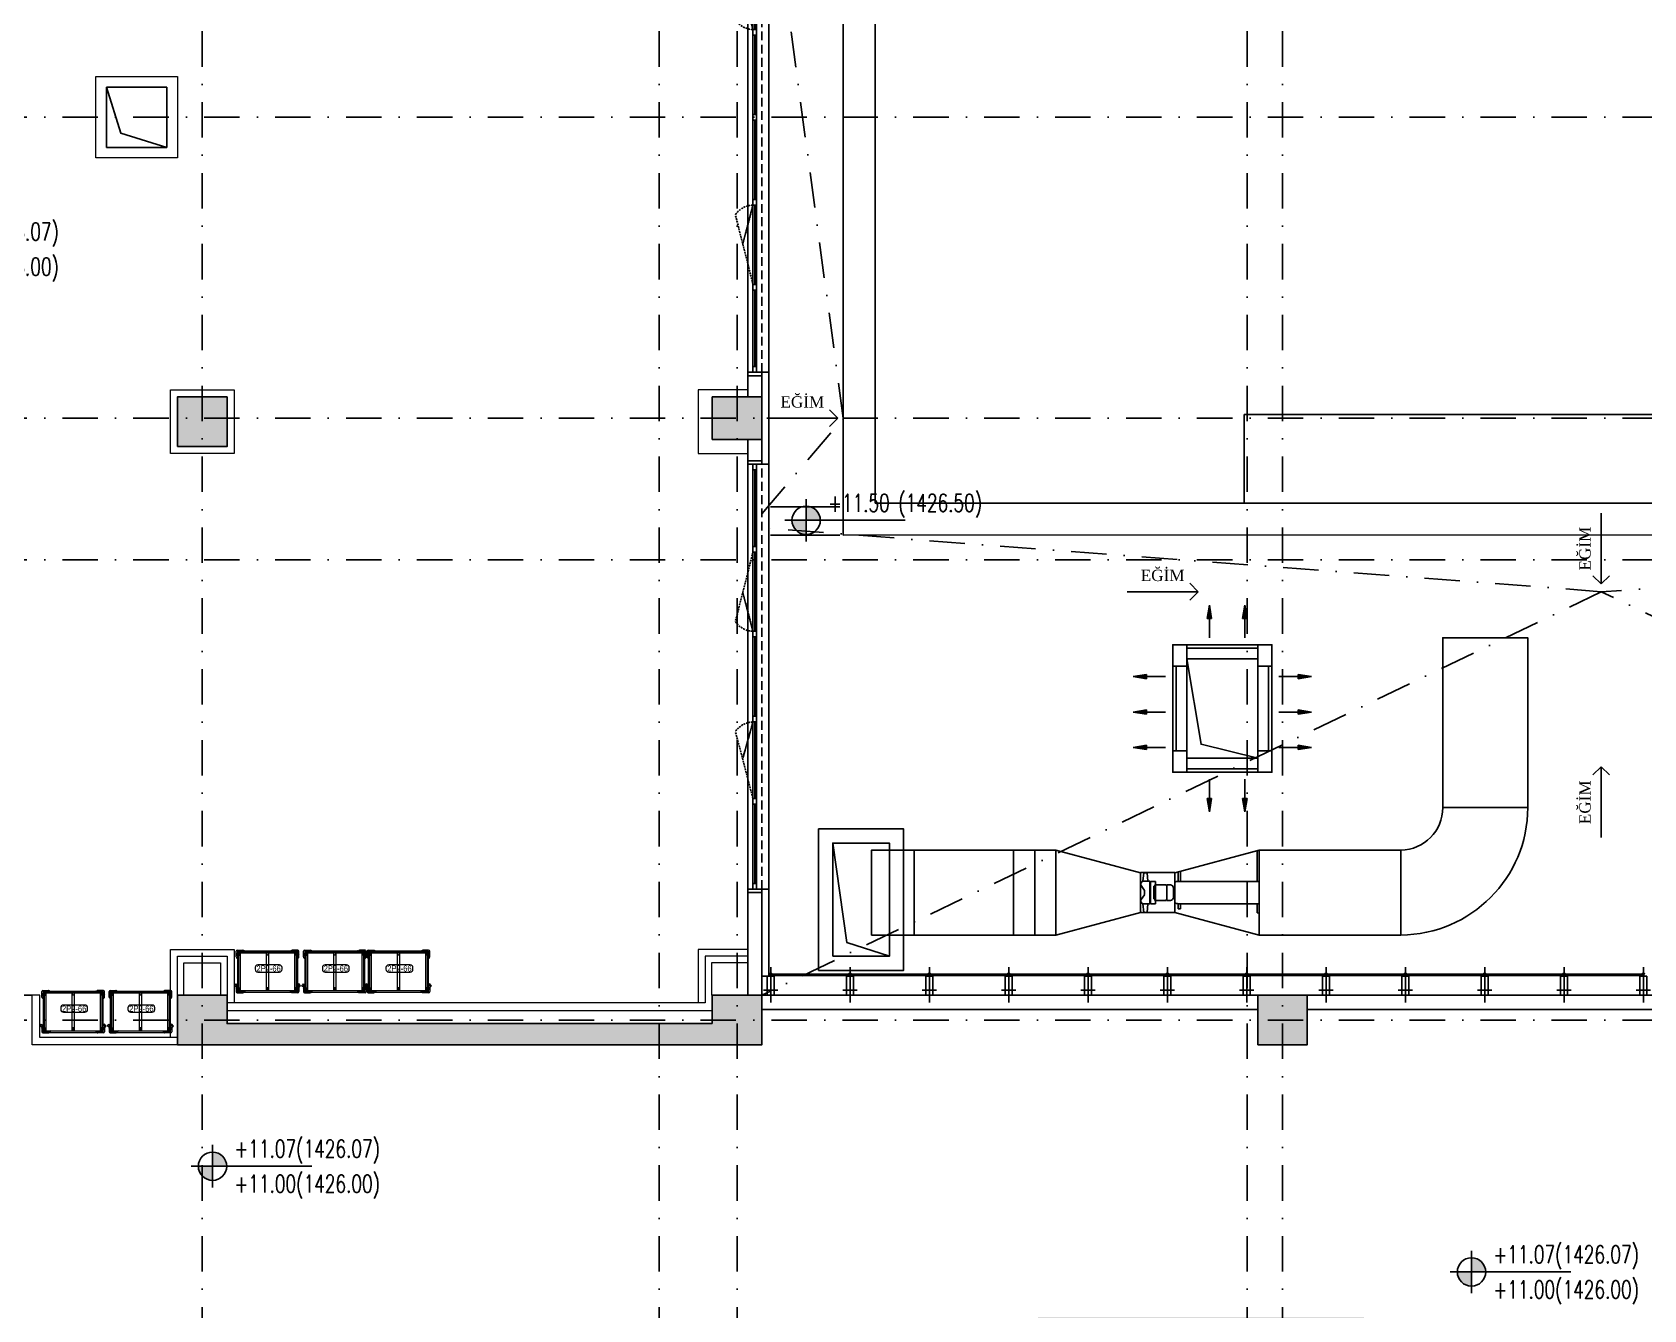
# Model space of a CAD drawing. Header units: millimetres. Extents: x -2755 to 27598, y -1135 to 13405.
# Drawn here: x 4785 to 7060, y 7916 to 9720 of the extents above; entities that cross this region are included whole.
import ezdxf
from ezdxf.enums import TextEntityAlignment as Align

# ---------------------------------------------------------------- set-up
doc = ezdxf.new("R2010")
doc.units = ezdxf.units.MM
doc.header["$LTSCALE"] = 100
for name, pattern in [('DASHDOT', [1, 0.5, -0.25, 0, -0.25]), ('DASHDOT2', [0.5, 0.25, -0.125, 0, -0.125]), ('HIDDEN', [0.375, 0.25, -0.125])]:
    doc.linetypes.add(name, pattern=pattern)
for name, color, linetype, lineweight in [('AD', 5, 'Continuous', 9), ('AK', 7, 'Continuous', 15), ('AP', 6, 'Continuous', 15), ('Y-DUVAR ALCIPAN', 94, 'Continuous', 20), ('Y-DUVAR BIMS', 14, 'Continuous', 25), ('Y-DUVAR GAZBETON', 161, 'Continuous', 20), ('Y-TAS KAPLAMA', 20, 'Continuous', 13)]:
    doc.layers.add(name, color=color, linetype=linetype, lineweight=lineweight)
doc.layers.add('AKS', color=7, linetype='DASHDOT2', transparency=0.8)
for name, color, linetype in [('DUVAR', 7, 'Continuous'), ('GIYDIRME', 5, 'Continuous'), ('GOR', 7, 'Continuous'), ('KA-PEN', 5, 'Continuous'), ('KOLON', 7, 'Continuous'), ('KOT', 7, 'Continuous'), ('MEKANIK', 7, 'Continuous'), ('OK', 7, 'Continuous'), ('OLCU DIS', 7, 'Continuous'), ('Rec-mantolamakulerengi', 230, 'Continuous'), ('TARAMA', 7, 'Continuous'), ('TEFRIS', 7, 'Continuous')]:
    doc.layers.add(name, color=color, linetype=linetype)
doc.styles.add('olcu', font='romans.shx', dxfattribs={"width": 0.5})
doc.styles.add('POZ TEXT', font='ARIALN.TTF', dxfattribs={"height": 9})
doc.styles.add('YAZI', font='times.ttf')
doc.dimstyles.new('1-200', dxfattribs={"dimtxt": 40, "dimasz": 2, "dimexe": 0, "dimexo": 0, "dimgap": 10, "dimtad": 1, "dimdec": 4, "dimrnd": 0.1, "dimzin": 9, "dimdsep": 46, "dimtxsty": 'olcu', "dimblk1": 'SOL', "dimblk2": 'SAG', "dimsah": 1, "dimcen": 0, "dimse1": 1, "dimse2": 1, "dimclre": 13, "dimadec": 0, "dimazin": 0, "dimtfac": 1, "dimtdec": 4, "dimtix": 1, "dimtmove": 2, "dimatfit": 2, "dimldrblk": 'SOL', "dimfxl": 0, "dimtolj": 1, "dimarcsym": 0})
pattern_1 = [(45, (83461.35, -12320), (-17.6776695, 17.6776695), []), (45, (83479.027, -12320), (-17.6776695, 17.6776695), [12.5, -6.25])]

# ---------------------------------------------------------------- blocks, each defined once
blk = doc.blocks.new('TASIYICI SISTEM (2.KAT)')
at = {"layer": 'TARAMA'}
h = blk.add_hatch(dxfattribs=at)
h.set_pattern_fill('ANSI33', color=253, scale=100)
h.set_pattern_definition(pattern_1)
h.paths.add_polyline_path([(-691, -120), (-65, -120), (-65, -610), (-1005, -610), (-1005, -405), (-975, -405), (-975, -580), (-95, -580), (-95, -150), (-691, -150)])
h.paths.add_polyline_path([(-2165, -190), (-2115, -190), (-2115, -120), (-2165, -120)])
h.paths.add_polyline_path([(-2165, -625), (-2095, -625), (-2095, -565), (-2165, -565)])
h.paths.add_polyline_path([(-1540, -630), (-1470, -630), (-1470, -560), (-1540, -560)])
h.paths.add_polyline_path([(-135, -3175), (-65, -3175), (-65, -3115), (-135, -3115)])
h.paths.add_polyline_path([(-135, -1475), (-65, -1475), (-65, -1415), (-135, -1415)])
h.paths.add_polyline_path([(-890, -1475), (-820, -1475), (-820, -1405), (-890, -1405)])
h.paths.add_polyline_path([(-1540, -1475), (-1470, -1475), (-1470, -1405), (-1540, -1405)])
h.paths.add_polyline_path([(-135, -2325), (-65, -2325), (-65, -2265), (-135, -2265)])
h.paths.add_polyline_path([(-890, -2335), (-820, -2335), (-820, -2265), (-890, -2265)])
h.paths.add_polyline_path([(-1540, -2335), (-1470, -2335), (-1470, -2265), (-1540, -2265)])
h.paths.add_polyline_path([(-890, -3185), (-820, -3185), (-820, -3115), (-890, -3115)])
h.paths.add_polyline_path([(-1540, -3185), (-1470, -3185), (-1470, -3115), (-1540, -3115)])
h.paths.add_polyline_path([(-2165, -1475), (-2095, -1475), (-2095, -1415), (-2165, -1415)])
h.paths.add_polyline_path([(-2165, -2325), (-2095, -2325), (-2095, -2265), (-2165, -2265)])
h.paths.add_polyline_path([(-2165, -3175), (-2095, -3175), (-2095, -3115), (-2165, -3115)])
h.paths.add_polyline_path([(-1630, -3990), (-1470, -3990), (-1470, -3960), (-1630, -3960)])
h.paths.add_polyline_path([(-2165, -3990), (-1850, -3990), (-1850, -3960), (-2165, -3960)])
h.paths.add_polyline_path([(-135, -4000), (-820, -4000), (-820, -3960), (-890, -3960), (-890, -4030), (-65, -4030), (-65, -3960), (-135, -3960)])
h.paths.add_polyline_path([(-831, -120), (-831, -150), (-975, -150), (-975, -265), (-1005, -265), (-1005, -120)], flags=17)
edge = h.paths.add_edge_path(flags=17)
edge.add_line((-831, -120), (-831, -150))
h = blk.add_hatch(dxfattribs=at)
h.set_pattern_fill('ANSI33', color=253, scale=100)
h.set_pattern_definition(pattern_1)
h.paths.add_polyline_path([(1535, -4030), (1605, -4030), (1605, -3960), (1535, -3960)])
h.paths.add_polyline_path([(635, -4030), (705, -4030), (705, -3960), (635, -3960)])
h.paths.add_polyline_path([(1585, -6320), (1655, -6320), (1655, -6250), (1585, -6250)])
h.paths.add_polyline_path([(585, -6320), (655, -6320), (655, -6250), (585, -6250)])
h.paths.add_polyline_path([(1505, -4760), (1885, -4760), (1885, -5835), (1555, -5835), (1555, -5865), (1915, -5865), (1915, -4415), (1505, -4415), (1505, -4445), (1885, -4445), (1885, -4730), (1505, -4730)])
h.paths.add_polyline_path([(355, -4725), (785, -4725), (785, -4415), (325, -4415), (325, -4445), (755, -4445), (755, -4695), (325, -4695), (325, -5865), (685, -5865), (685, -5835), (355, -5835)])
h.paths.add_polyline_path([(685, -5065), (655, -5065), (655, -4995), (685, -4995)], flags=17)
h.paths.add_polyline_path([(685, -5345), (655, -5345), (655, -5275), (685, -5275)], flags=17)
h.paths.add_polyline_path([(685, -5612.5), (655, -5612.5), (655, -5542.5), (685, -5542.5)], flags=17)
h.paths.add_polyline_path([(1555, -5065), (1585, -5065), (1585, -4995), (1555, -4995)], flags=17)
h.paths.add_polyline_path([(1555, -5345), (1585, -5345), (1585, -5275), (1555, -5275)], flags=17)
h.paths.add_polyline_path([(1555, -5612.5), (1585, -5612.5), (1585, -5542.5), (1555, -5542.5)], flags=17)
h.paths.add_polyline_path([(8255, -3380), (8325, -3380), (8325, -3310), (8255, -3310)])
h.paths.add_polyline_path([(4090, -4785), (4160, -4785), (4160, -4715), (4090, -4715)])
h.paths.add_polyline_path([(4415, -2755), (4475, -2755), (4475, -2685), (4415, -2685)])
h.paths.add_polyline_path([(3060, -3035), (3130, -3035), (3130, -2965), (3060, -2965)])
h.paths.add_polyline_path([(2670, -3380), (2740, -3380), (2740, -3310), (2670, -3310)])
h.paths.add_polyline_path([(2995, -4715), (3245, -4715), (3245, -4755), (2995, -4755)])
h.paths.add_polyline_path([(4480, -4030), (4480, -3960), (4410, -3960), (4410, -4030)])
h.paths.add_polyline_path([(4430, -4330), (4430, -4785), (4460, -4785), (4460, -4330)])
h.paths.add_polyline_path([(4480, -3310), (4480, -3380), (4410, -3380), (4410, -3310)])
h.paths.add_polyline_path([(8265, -2755), (8325, -2755), (8325, -2685), (8265, -2685)])
h.paths.add_polyline_path([(6965, -4785), (7025, -4785), (7025, -4715), (6965, -4715)])
h.paths.add_polyline_path([(6115, -4785), (6175, -4785), (6175, -4715), (6115, -4715)])
h.paths.add_polyline_path([(5265, -4785), (5325, -4785), (5325, -4715), (5265, -4715)])
h.paths.add_polyline_path([(6960, -4030), (7030, -4030), (7030, -3960), (6960, -3960)])
h.paths.add_polyline_path([(6110, -4030), (6180, -4030), (6180, -3960), (6110, -3960)])
h.paths.add_polyline_path([(5260, -4030), (5330, -4030), (5330, -3960), (5260, -3960)])
h.paths.add_polyline_path([(7810, -3380), (7880, -3380), (7880, -3310), (7810, -3310)])
h.paths.add_polyline_path([(6960, -3380), (7030, -3380), (7030, -3310), (6960, -3310)])
h.paths.add_polyline_path([(6110, -3380), (6180, -3380), (6180, -3310), (6110, -3310)])
h.paths.add_polyline_path([(5260, -3380), (5330, -3380), (5330, -3310), (5260, -3310)])
h.paths.add_polyline_path([(7815, -2755), (7875, -2755), (7875, -2685), (7815, -2685)])
h.paths.add_polyline_path([(6965, -2755), (7025, -2755), (7025, -2685), (6965, -2685)])
h.paths.add_polyline_path([(6115, -2755), (6175, -2755), (6175, -2685), (6115, -2685)])
h.paths.add_polyline_path([(5265, -2755), (5325, -2755), (5325, -2685), (5265, -2685)])
h.paths.add_polyline_path([(3710, -2860), (3750, -2860), (3750, -2685), (3710, -2685)])
h.paths.add_polyline_path([(3060, -3380), (3130, -3380), (3130, -3310), (3060, -3310)])
h.paths.add_polyline_path([(3710, -3380), (3780, -3380), (3780, -3310), (3710, -3310)])
h.paths.add_polyline_path([(2415, -4030), (2485, -4030), (2485, -3960), (2415, -3960)])
h.paths.add_polyline_path([(3060, -4030), (3130, -4030), (3130, -3960), (3060, -3960)])
h.paths.add_polyline_path([(3710, -4030), (3780, -4030), (3780, -3960), (3710, -3960)])
h.paths.add_polyline_path([(3710, -4785), (3780, -4785), (3780, -4715), (3710, -4715)])
h.paths.add_polyline_path([(8040, -3875), (7865, -3875), (7865, -4755), (8295, -4755), (8295, -3875), (8180, -3875), (8180, -3845), (8325, -3845), (8325, -4785), (7835, -4785), (7835, -3845), (8040, -3845)])
at = {"layer": 'AKS', "color": 14, "ltscale": 2}
for p, q in [((-855, 1005), (-855, -13375)), ((-210, 1005), (-210, -13375)), ((-100, 1005), (-100, -13375)), ((620, 1005), (620, -13375)), ((670, 1005), (670, -13375)), ((16415, -2720), (-7145, -2720)), ((16415, -3145), (-7145, -3145)), ((16415, -3345), (-7145, -3345)), ((16415, -3995), (-7145, -3995))]:
    blk.add_line(p, q, dxfattribs=at)
at = {"layer": 'GOR', "color": 6}
for points in [[(-990, -2762.5), (-905, -2762.5), (-905, -2677.5), (-990, -2677.5)], [(515, -3645), (655, -3645), (655, -3465), (515, -3465)], [(535, -3625), (635, -3625), (635, -3485), (535, -3485)], [(15, -3925), (135, -3925), (135, -3725), (15, -3725)], [(35, -3905), (115, -3905), (115, -3745), (35, -3745)]]:
    blk.add_lwpolyline(points, close=True, dxfattribs=at)
for points in [[(-990, -2677.5), (-970, -2742.5), (-905, -2762.5)], [(535, -3485), (555, -3605.6), (635, -3625)], [(35, -3745), (55, -3885.6), (115, -3905)]]:
    blk.add_lwpolyline(points, dxfattribs=at)
at = {"layer": 'KOLON', "color": 4, "ltscale": 5}
for points in [[(-890, -3185), (-820, -3185), (-820, -3115), (-890, -3115)], [(-135, -3175), (-65, -3175), (-65, -3115), (-135, -3115)], [(-135, -4000), (-820, -4000), (-820, -3960), (-890, -3960), (-890, -4030), (-65, -4030), (-65, -3960), (-135, -3960)], [(635, -4030), (705, -4030), (705, -3960), (635, -3960)]]:
    blk.add_lwpolyline(points, close=True, dxfattribs=at)
blk = doc.blocks.new('A$C0C357809')
at = {"color": 0, "ltscale": 5}
for p, q in [((0, 45.9), (-3.1, 27.2)), ((0, 0), (0, 45.9)), ((0, 45.9), (3.1, 27.2)), ((3.1, 27.2), (-3.1, 27.2))]:
    blk.add_line(p, q, dxfattribs=at)
blk.add_solid([(0, 45.9), (3.1, 27.2), (-3.1, 27.2)], dxfattribs=at)
blk = doc.blocks.new('ALR_DE_37.500')
at = {"color": 0}
for p, q in [((164.8, 59.1), (164.8, 15.8)), ((4.6, 28), (3.6, 15.9)), ((9.5, 28), (4.6, 28)), ((9.5, 28), (10.5, 15.9)), ((53.4, 29.3), (53.4, 15.8)), ((56.4, 30.1), (56.4, 15.8)), ((1.2, 10), (5.6, 3)), ((13.2, 15.9), (3.6, 15.9)), ((5.7, 0), (5.7, 2.7)), ((5.7, 0), (5.7, -2.7)), ((13.2, 15.9), (13.2, -3.4)), ((14.2, 14.9), (14.2, -15)), ((15, 15.8), (21.2, 15.8)), ((19.1, 9), (19.1, -9)), ((19.8, 9), (20.8, 11)), ((20.8, 11), (36.2, 11)), ((21.2, 15.8), (21.2, -15.8)), ((36.2, 11), (37.2, 9)), ((37.2, 11), (42.3, 11)), ((37.2, 11), (37.2, -11)), ((37.2, 11), (37.2, -11)), ((37.2, 11), (37.2, -11)), ((46.8, 6.5), (46.8, -6.5)), ((53.4, 15.8), (167.8, 15.8)), ((5.6, -3), (1.2, -10)), ((13.2, -15.9), (3.6, -15.9)), ((4.6, -28), (3.6, -15.9)), ((9.5, -28), (10.5, -15.9)), ((13.2, -15.9), (13.2, -3.4)), ((15, -15.8), (21.2, -15.8)), ((19.1, -9), (19.8, -9)), ((19.8, -9), (19.8, -9)), ((19.8, -9), (20.8, -11)), ((20.8, -11), (36.2, -11)), ((36.2, -11), (37.2, -9)), ((37.2, -11), (42.3, -11)), ((53.4, -15.8), (167.8, -15.8)), ((53.4, -15.8), (53.4, -22.9)), ((56.4, -23.2), (56.4, -15.8)), ((164.8, -15.8), (164.8, -28.8)), ((9.5, -28), (4.6, -28)), ((53.4, -22.9), (56.4, -23.2)), ((164.8, -28.8), (167.8, -29.1))]:
    blk.add_line(p, q, dxfattribs=at)
for points in [[(-119.4, -60), (-319.4, -60), (-319.4, 60), (-119.4, 60)], [(-149.1, 60), (-179.1, 60), (-179.1, -60), (-149.1, -60)], [(367.8, -60), (167.8, -60), (167.8, 60), (367.8, 60)], [(0, 28.2), (48.4, 28.2), (48.4, -28.2), (0, -28.2)]]:
    blk.add_lwpolyline(points, close=True, dxfattribs=at)
for points in [[(0, 28), (0, -28), (-119.4, -60), (-119.4, 60), (0, 28)], [(48.4, 28), (48.4, -28), (167.8, -60), (167.8, 60), (48.4, 28)], [(19.8, 9), (19.1, 9)]]:
    blk.add_lwpolyline(points, dxfattribs=at)
for centre, radius, start, end in [((4.5, 12.1), 3.93, 103.7484, 212.2988), ((5.1, 2.7), 0.517, 0, 32.06), ((15, 14.9), 0.8, 90, 179.9999), ((42.3, 6.5), 4.5, 0, 90), ((53.7, 4.3), 11.5, 91.5347, 117.5394), ((4.5, -12.1), 3.93, 147.7012, 256.2516), ((5.1, -2.7), 0.517, 327.94, 0), ((15, -15), 0.8, 180.0001, 270), ((42.3, -6.5), 4.5, 270, 0), ((53.7, -4.3), 11.5, 242.4606, 268.4653)]:
    blk.add_arc(centre, radius, start, end, dxfattribs=at)
blk = doc.blocks.new('ALR_ORTA_DIRSEK_120')
at = {"color": 0}
for points in [[(-60, 119.1), (-180, 119.1)], [(0, 60), (0, -60)]]:
    blk.add_lwpolyline(points, dxfattribs=at)
for centre, radius, start, end in [((0.6, 120.6), 180.6, 180.4902, 269.7969), ((0, 120), 60, 180.8594, 270)]:
    blk.add_arc(centre, radius, start, end, dxfattribs=at)
blk = doc.blocks.new('KOT-PL(TEMIZ&KABA)')
at = {"layer": 'KOT', "linetype": 'Continuous', "lineweight": -3}
h = blk.add_hatch(color=7, dxfattribs=at)
h.paths.add_polyline_path([(0, 0), (0.2, 0, 0.414214), (0, 0.2)])
h.paths.add_polyline_path([(0, 0), (-0.2, 0, 0.414214), (0, -0.2)])
at = {"layer": 'KOT', "color": 7, "lineweight": -3}
for p, q in [((0, -0.3), (0, 0.3)), ((-0.3, 0), (1.4, 0))]:
    blk.add_line(p, q, dxfattribs=at)
at = {"layer": 'KOT', "color": 7, "linetype": 'Continuous', "lineweight": -3}
blk.add_circle((0, 0), 0.2, dxfattribs=at)
at = {"layer": 'KOT', "color": 7, "linetype": 'Continuous', "lineweight": -3, "style": 'olcu', "width": 0.7}
for tag, p in [('KOTTEMIZ', (0.31, 0.122)), ('KOTKABA', (0.31, -0.373))]:
    blk.add_attdef(tag, p, '', height=0.25, dxfattribs=at)
blk = doc.blocks.new('*U134')
at = {"color": 0}
for p, q in [((0, 5), (0, 725)), ((7.5, 725), (7.5, 5)), ((7.5, 725), (12.5, 725)), ((7.5, 717), (12.5, 717)), ((10, 609), (10, 717)), ((12.5, 725), (12.5, 5)), ((30, 5), (30, 725)), ((7.5, 609), (12.5, 609)), ((7.5, 601), (12.5, 601)), ((10, 489), (10, 601)), ((7.5, 489), (12.5, 489)), ((7.5, 481), (12.5, 481)), ((10, 369), (10, 481)), ((7.5, 369), (12.5, 369)), ((7.5, 361), (12.5, 361)), ((10, 249), (10, 361)), ((7.5, 249), (12.5, 249)), ((7.5, 241), (12.5, 241)), ((10, 129), (10, 241)), ((7.5, 129), (12.5, 129)), ((7.5, 121), (12.5, 121)), ((10, 13), (10, 121)), ((7.5, 13), (12.5, 13)), ((7.5, 5), (12.5, 5))]:
    blk.add_line(p, q, dxfattribs=at)
at = {"color": 0, "linetype": 'HIDDEN', "ltscale": 0.5}
blk.add_line((20, 5), (20, 725), dxfattribs=at)
at = {"linetype": 'HIDDEN', "ltscale": 0.1}
for p, q in [((7.5, 601), (-17.4, 502.5)), ((7.5, 489), (-6.8, 543.7)), ((-6.8, 543.7), (7.5, 489)), ((7.5, 241), (-6.8, 186.3)), ((-6.8, 186.3), (7.5, 241)), ((7.5, 129), (-17.4, 227.5))]:
    blk.add_line(p, q, dxfattribs=at)
for centre, start, end in [((9, 521.4), 215.5776, 267.2984), ((9, 208.6), 92.7016, 144.4224)]:
    blk.add_arc(centre, 32.5, start, end, dxfattribs=at)
at = {"layer": 'Rec-mantolamakulerengi'}
for p, q in [((20, 725), (0, 725)), ((20, 5), (0, 5))]:
    blk.add_line(p, q, dxfattribs=at)
for points in [[(0, 725), (0, 730)], [(20, 725), (20, 730)], [(0, 0), (0, 5)], [(20, 0), (20, 5)]]:
    blk.add_lwpolyline(points, dxfattribs=at)
at = {"layer": 'Y-DUVAR BIMS'}
for p, q in [((20, 730), (0, 730)), ((20, 0), (0, 0))]:
    blk.add_line(p, q, dxfattribs=at)
blk = doc.blocks.new('*U131')
at = {"color": 0}
for p, q in [((0, 5), (0, 605)), ((7.5, 605), (7.5, 5)), ((7.5, 605), (12.5, 605)), ((7.5, 597), (12.5, 597)), ((10, 489), (10, 597)), ((12.5, 605), (12.5, 5)), ((30, 5), (30, 605)), ((7.5, 489), (12.5, 489)), ((7.5, 481), (12.5, 481)), ((10, 369), (10, 481)), ((7.5, 369), (12.5, 369)), ((7.5, 361), (12.5, 361)), ((10, 249), (10, 361)), ((7.5, 249), (12.5, 249)), ((7.5, 241), (12.5, 241)), ((10, 133), (10, 241)), ((7.5, 133), (12.5, 133)), ((7.5, 125), (12.5, 125)), ((10, 13), (10, 125)), ((7.5, 13), (12.5, 13)), ((7.5, 5), (12.5, 5)), ((7.5, 5), (12.5, 5))]:
    blk.add_line(p, q, dxfattribs=at)
at = {"color": 0, "linetype": 'HIDDEN', "ltscale": 0.5}
blk.add_line((20, 5), (20, 605), dxfattribs=at)
at = {"linetype": 'HIDDEN', "ltscale": 0.1}
for p, q in [((7.5, 481), (-17.4, 382.5)), ((7.5, 369), (-6.8, 423.7)), ((-6.8, 423.7), (7.5, 369)), ((7.5, 241.1), (-6.7, 190.3)), ((-6.7, 190.3), (7.5, 241.1)), ((7.5, 133), (-17.4, 227.5))]:
    blk.add_line(p, q, dxfattribs=at)
for centre, start, end in [((9, 401.4), 215.5776, 267.2984), ((9, 208.6), 92.7016, 144.4224)]:
    blk.add_arc(centre, 32.5, start, end, dxfattribs=at)
at = {"layer": 'Rec-mantolamakulerengi'}
for p, q in [((20, 605), (0, 605)), ((20, 5), (0, 5))]:
    blk.add_line(p, q, dxfattribs=at)
for points in [[(0, 605), (0, 610)], [(20, 605), (20, 610)], [(0, 0), (0, 5)], [(20, 0), (20, 5)]]:
    blk.add_lwpolyline(points, dxfattribs=at)
at = {"layer": 'Y-DUVAR BIMS'}
for p, q in [((20, 610), (0, 610)), ((20, 0), (0, 0))]:
    blk.add_line(p, q, dxfattribs=at)
blk = doc.blocks.new('KAPAKLI-25')
for p, q in [((-10, 0), (39.9, 0)), ((7, 10), (7, -10))]:
    blk.add_line(p, q)
blk.add_lwpolyline([(26.9, 5), (26.9, 0.4), (30.4, 0.4), (30.4, 1.7, -0.883862), (30.5, 1.7, -0.123768), (30.5, -1.8, -0.883862), (30.4, -1.7), (30.4, -0.5), (26.9, -0.5), (26.9, -5), (0, -5), (0, 5)], format="xyb", close=True)
blk = doc.blocks.new('DIS CEPHE_KAT2')
at = {"layer": 'GIYDIRME', "color": 5}
for points in [[(5938.3, 8390), (5828.7, 8390), (5828.7, 8389.4), (5938.3, 8389.4)], [(5938.3, 8387.8), (5828.7, 8387.8), (5828.7, 8388.2), (5938.3, 8388.2)], [(6050.3, 8390), (5940.7, 8390), (5940.7, 8389.4), (6050.3, 8389.4)], [(6050.3, 8387.8), (5940.7, 8387.8), (5940.7, 8388.2), (6050.3, 8388.2)], [(6162.3, 8390), (6052.7, 8390), (6052.7, 8389.4), (6162.3, 8389.4)], [(6162.3, 8387.8), (6052.7, 8387.8), (6052.7, 8388.2), (6162.3, 8388.2)], [(6274.3, 8390), (6164.7, 8390), (6164.7, 8389.4), (6274.3, 8389.4)], [(6274.3, 8387.8), (6164.7, 8387.8), (6164.7, 8388.2), (6274.3, 8388.2)], [(6386.3, 8390), (6276.7, 8390), (6276.7, 8389.4), (6386.3, 8389.4)], [(6386.3, 8387.8), (6276.7, 8387.8), (6276.7, 8388.2), (6386.3, 8388.2)], [(6498.3, 8390), (6388.7, 8390), (6388.7, 8389.4), (6498.3, 8389.4)], [(6498.3, 8387.8), (6388.7, 8387.8), (6388.7, 8388.2), (6498.3, 8388.2)], [(6610.3, 8390), (6500.7, 8390), (6500.7, 8389.4), (6610.3, 8389.4)], [(6610.3, 8387.8), (6500.7, 8387.8), (6500.7, 8388.2), (6610.3, 8388.2)], [(6722.3, 8390), (6612.7, 8390), (6612.7, 8389.4), (6722.3, 8389.4)], [(6722.3, 8387.8), (6612.7, 8387.8), (6612.7, 8388.2), (6722.3, 8388.2)], [(6834.3, 8390), (6724.7, 8390), (6724.7, 8389.4), (6834.3, 8389.4)], [(6834.3, 8387.8), (6724.7, 8387.8), (6724.7, 8388.2), (6834.3, 8388.2)], [(6946.3, 8390), (6836.7, 8390), (6836.7, 8389.4), (6946.3, 8389.4)], [(6946.3, 8387.8), (6836.7, 8387.8), (6836.7, 8388.2), (6946.3, 8388.2)], [(7058.3, 8390), (6948.7, 8390), (6948.7, 8389.4), (7058.3, 8389.4)], [(7058.3, 8387.8), (6948.7, 8387.8), (6948.7, 8388.2), (7058.3, 8388.2)]]:
    blk.add_lwpolyline(points, close=True, dxfattribs=at)
at = {"layer": 'GOR', "color": 30}
for p, q in [((5815, 8340), (6515, 8340)), ((6585, 8340), (7415, 8340))]:
    blk.add_line(p, q, dxfattribs=at)
for points in [[(5815, 8360), (6515, 8360)], [(6585, 8360), (7415, 8360)]]:
    blk.add_lwpolyline(points, dxfattribs=at)
at = {"layer": 'Rec-mantolamakulerengi'}
for points in [[(5815, 9240), (5825, 9240), (5825, 9110), (5815, 9110)], [(5815, 8510), (5825, 8510), (5825, 8386.9)]]:
    blk.add_lwpolyline(points, dxfattribs=at)
at = {"layer": 'Y-DUVAR BIMS'}
for p, q in [((5795, 9205), (5795, 9235)), ((5815, 9205), (5815, 9235)), ((5795, 9115), (5795, 9145)), ((5815, 9115), (5815, 9145)), ((5795, 8360), (5795, 8505)), ((5815, 8360), (5815, 8505))]:
    blk.add_line(p, q, dxfattribs=at)
at = {"layer": 'GIYDIRME', "color": 5, "xscale": -1, "rotation": 270}
for p in [(5827.5, 8360), (5939.5, 8360), (6051.5, 8360), (6163.5, 8360), (6275.5, 8360), (6387.5, 8360), (6499.5, 8360), (6611.5, 8360), (6723.5, 8360), (6835.5, 8360), (6947.5, 8360), (7059.5, 8360)]:
    blk.add_blockref('KAPAKLI-25', p, dxfattribs=at)
at = {"layer": 'KA-PEN'}
for name, p in [('*U134', (5795, 9235)), ('*U131', (5795, 8505))]:
    blk.add_blockref(name, p, dxfattribs=at)
blk = doc.blocks.new('SOL')
at = {"color": 0}
for p, q in [((0, 30), (0, -7)), ((7.6, 0), (-7, 0))]:
    blk.add_line(p, q, dxfattribs=at)
blk.add_circle((0, 0), 3, dxfattribs=at)
blk = doc.blocks.new('SAG')
at = {"color": 0}
for p, q in [((7.6, 0), (-7, 0)), ((0, -30), (0, 7))]:
    blk.add_line(p, q, dxfattribs=at)
blk.add_circle((0, 0), 3, dxfattribs=at)
blk = doc.blocks.new('*D180')
at = {"layer": 'OLCU DIS', "color": 0, "lineweight": -2, "transparency": 16777216}
blk.add_line((-328, 13135), (19098, 13135), dxfattribs=at)
at = {"layer": 'OLCU DIS', "color": 0, "lineweight": -2, "transparency": 16777216, "xscale": 2, "yscale": 2, "zscale": 2, "rotation": 180}
blk.add_blockref('SOL', (-330, 13135), dxfattribs=at)
at = {"layer": 'OLCU DIS', "color": 0, "lineweight": -2, "transparency": 16777216, "xscale": 2, "yscale": 2, "zscale": 2}
blk.add_blockref('SAG', (19100, 13135), dxfattribs=at)
at = {"layer": 'OLCU DIS', "color": 0, "transparency": 16777216, "insert": (9385, 13165), "char_height": 40, "attachment_point": 5, "style": 'olcu'}
blk.add_mtext('\\A1;19430', dxfattribs=at)
blk = doc.blocks.new('_Open30')
at = {"color": 0, "linetype": 'ByBlock', "lineweight": -2}
for p, q in [((-1, 0.3), (0, 0)), ((0, 0), (-1, -0.3)), ((0, 0), (-1, 0))]:
    blk.add_line(p, q, dxfattribs=at)
blk = doc.blocks.new('*D219')
at = {"layer": 'OLCU DIS', "color": 0, "lineweight": -2, "transparency": 16777216}
blk.add_line((5817, 12895), (8189, 12895), dxfattribs=at)
at = {"layer": 'OLCU DIS', "color": 0, "lineweight": -2, "transparency": 16777216, "xscale": 2, "yscale": 2, "zscale": 2, "rotation": 180}
blk.add_blockref('SOL', (5815, 12895), dxfattribs=at)
at = {"layer": 'OLCU DIS', "color": 0, "lineweight": -2, "transparency": 16777216, "xscale": 2, "yscale": 2, "zscale": 2}
blk.add_blockref('SAG', (8191, 12895), dxfattribs=at)
at = {"layer": 'OLCU DIS', "color": 0, "transparency": 16777216, "insert": (7003, 12925), "char_height": 40, "attachment_point": 5, "style": 'olcu'}
blk.add_mtext('\\A1;2376', dxfattribs=at)
blk = doc.blocks.new('*D231')
at = {"layer": 'OLCU DIS', "color": 0, "lineweight": -2, "transparency": 16777216}
blk.add_line((5817, 12775), (8190, 12775), dxfattribs=at)
at = {"layer": 'OLCU DIS', "color": 0, "lineweight": -2, "transparency": 16777216, "xscale": 2, "yscale": 2, "zscale": 2, "rotation": 180}
blk.add_blockref('SOL', (5815, 12775), dxfattribs=at)
at = {"layer": 'OLCU DIS', "color": 0, "lineweight": -2, "transparency": 16777216, "xscale": 2, "yscale": 2, "zscale": 2}
blk.add_blockref('SAG', (8192, 12775), dxfattribs=at)
at = {"layer": 'OLCU DIS', "color": 0, "transparency": 16777216, "insert": (7003.5, 12805), "char_height": 40, "attachment_point": 5, "style": 'olcu'}
blk.add_mtext('\\A1;2377', dxfattribs=at)
blk = doc.blocks.new('*D236')
at = {"layer": 'OLCU DIS', "color": 0, "lineweight": -2, "transparency": 16777216}
blk.add_line((-1200, 1712), (-1200, 12198), dxfattribs=at)
at = {"layer": 'OLCU DIS', "color": 0, "lineweight": -2, "transparency": 16777216, "xscale": 2, "yscale": 2, "zscale": 2}
for name, p, rotation in [('SAG', (-1200, 12200), 90), ('SOL', (-1200, 1710), 270)]:
    blk.add_blockref(name, p, dxfattribs=dict(at, rotation=rotation))
at = {"layer": 'OLCU DIS', "color": 0, "transparency": 16777216, "insert": (-1230, 6955), "char_height": 40, "attachment_point": 5, "rotation": 90, "style": 'olcu'}
blk.add_mtext('\\A1;10490', dxfattribs=at)
blk = doc.blocks.new('*D240')
at = {"layer": 'OLCU DIS', "color": 0, "lineweight": -2, "transparency": 16777216}
blk.add_line((-960, 6827), (-960, 8318), dxfattribs=at)
at = {"layer": 'OLCU DIS', "color": 0, "lineweight": -2, "transparency": 16777216, "xscale": 2, "yscale": 2, "zscale": 2}
for name, p, rotation in [('SAG', (-960, 8320), 90), ('SOL', (-960, 6825), 270)]:
    blk.add_blockref(name, p, dxfattribs=dict(at, rotation=rotation))
at = {"layer": 'OLCU DIS', "color": 0, "transparency": 16777216, "insert": (-990, 7572.5), "char_height": 40, "attachment_point": 5, "rotation": 90, "style": 'olcu'}
blk.add_mtext('\\A1;1495', dxfattribs=at)
blk = doc.blocks.new('*D241')
at = {"layer": 'OLCU DIS', "color": 0, "lineweight": -2, "transparency": 16777216}
blk.add_line((-960, 8292), (-960, 12198), dxfattribs=at)
at = {"layer": 'OLCU DIS', "color": 0, "lineweight": -2, "transparency": 16777216, "xscale": 2, "yscale": 2, "zscale": 2}
for name, p, rotation in [('SAG', (-960, 12200), 90), ('SOL', (-960, 8290), 270)]:
    blk.add_blockref(name, p, dxfattribs=dict(at, rotation=rotation))
at = {"layer": 'OLCU DIS', "color": 0, "transparency": 16777216, "insert": (-990, 10245), "char_height": 40, "attachment_point": 5, "rotation": 90, "style": 'olcu'}
blk.add_mtext('\\A1;3910', dxfattribs=at)
blk = doc.blocks.new('*D358')
at = {"layer": 'OLCU DIS', "color": 0, "lineweight": -2, "transparency": 16777216}
blk.add_line((22230, 12198), (22230, 1712), dxfattribs=at)
at = {"layer": 'OLCU DIS', "color": 0, "lineweight": -2, "transparency": 16777216, "xscale": 2, "yscale": 2, "zscale": 2}
for name, p, rotation in [('SOL', (22230, 12200), 90), ('SAG', (22230, 1710), 270)]:
    blk.add_blockref(name, p, dxfattribs=dict(at, rotation=rotation))
at = {"layer": 'OLCU DIS', "color": 0, "transparency": 16777216, "insert": (22200, 6955), "char_height": 40, "attachment_point": 5, "rotation": 90, "style": 'olcu'}
blk.add_mtext('\\A1;10490', dxfattribs=at)
blk = doc.blocks.new('*D379')
at = {"layer": 'OLCU DIS', "color": 0, "lineweight": -2, "transparency": 16777216}
blk.add_line((21990, 12198), (21990, 9637), dxfattribs=at)
at = {"layer": 'OLCU DIS', "color": 0, "lineweight": -2, "transparency": 16777216, "xscale": 2, "yscale": 2, "zscale": 2}
for name, p, rotation in [('SOL', (21990, 12200), 90), ('SAG', (21990, 9635), 270)]:
    blk.add_blockref(name, p, dxfattribs=dict(at, rotation=rotation))
at = {"layer": 'OLCU DIS', "color": 0, "transparency": 16777216, "insert": (21960, 10917.5), "char_height": 40, "attachment_point": 5, "rotation": 90, "style": 'olcu'}
blk.add_mtext('\\A1;2565', dxfattribs=at)
blk = doc.blocks.new('*D387')
at = {"layer": 'OLCU DIS', "color": 0, "lineweight": -2, "transparency": 16777216}
blk.add_line((21870, 9963), (21870, 9637), dxfattribs=at)
at = {"layer": 'OLCU DIS', "color": 0, "lineweight": -2, "transparency": 16777216, "xscale": 2, "yscale": 2, "zscale": 2}
for name, p, rotation in [('SOL', (21870, 9965), 90), ('SAG', (21870, 9635), 270)]:
    blk.add_blockref(name, p, dxfattribs=dict(at, rotation=rotation))
at = {"layer": 'OLCU DIS', "color": 0, "transparency": 16777216, "insert": (21840, 9800), "char_height": 40, "attachment_point": 5, "rotation": 90, "style": 'olcu'}
blk.add_mtext('\\A1;330', dxfattribs=at)
blk = doc.blocks.new('*U162')
at = {"color": 0, "ltscale": 200}
for points in [[(-50, 0), (-38.5, 11.8)], [(50, 0), (-50, 0)], [(-50, 0), (-38.5, -11.8)]]:
    blk.add_lwpolyline(points, dxfattribs=at)
at = {"color": 0, "linetype": 'ByBlock', "style": 'YAZI'}
blk.add_attdef('EGIM', text='', height=16, rotation=180, dxfattribs=at).set_placement((0, -15), align=Align.CENTER)
blk = doc.blocks.new('*U161')
at = {"color": 0, "ltscale": 200}
for points in [[(50, 0), (-50, 0)], [(50, 0), (38.5, 11.8)], [(50, 0), (38.5, -11.8)]]:
    blk.add_lwpolyline(points, dxfattribs=at)
at = {"color": 0, "linetype": 'ByBlock', "style": 'YAZI'}
blk.add_attdef('EGIM', text='', height=16, rotation=180, dxfattribs=at).set_placement((0, -15), align=Align.CENTER)
blk = doc.blocks.new('tepsi arabasi3753')
at = {"layer": 'AD'}
for p, q in [((535, 417.6), (535, 425.6)), ((535, 417.6), (535, 425.6)), ((538.2, 413.7), (535.4, 416.5)), ((538.2, 413.7), (535.4, 416.5)), ((536.5, 427.1), (544.5, 427.1)), ((536.5, 427.1), (544.5, 427.1)), ((548.1, 424.1), (545.5, 426.7)), ((548.1, 424.1), (545.5, 426.7)), ((610.3, 424.1), (612.8, 426.7)), ((610.3, 424.1), (612.8, 426.7)), ((621.9, 427.1), (613.9, 427.1)), ((621.9, 427.1), (613.9, 427.1)), ((620.2, 413.7), (623, 416.5)), ((620.2, 413.7), (623, 416.5)), ((623.4, 417.6), (623.4, 425.6)), ((623.4, 417.6), (623.4, 425.6)), ((535, 376.7), (535, 368.7)), ((538.2, 380.6), (535.4, 377.8)), ((536.5, 367.2), (544.5, 367.2)), ((548.1, 370.2), (545.5, 367.6)), ((610.3, 370.2), (612.8, 367.6)), ((621.9, 367.2), (613.9, 367.2)), ((620.2, 380.6), (623, 377.8)), ((623.4, 376.7), (623.4, 368.7))]:
    blk.add_line(p, q, dxfattribs=at)
for points in [[(538.2, 423.4), (535.1, 421.4), (538.2, 416.8)], [(538.2, 423.4), (535.1, 421.4), (538.2, 416.8)], [(544.1, 424.2), (542.6, 426.4), (539.3, 424.2)], [(544.1, 424.2), (542.6, 426.4), (539.3, 424.2)], [(547.7, 424.2), (546, 426.7), (543.6, 425)], [(547.7, 424.2), (546, 426.7), (543.6, 425)], [(610.6, 424.2), (612.3, 426.7), (614.8, 425)], [(610.6, 424.2), (612.3, 426.7), (614.8, 425)], [(614.2, 424.2), (615.7, 426.4), (619.1, 424.2)], [(614.2, 424.2), (615.7, 426.4), (619.1, 424.2)], [(620.2, 423.4), (623.3, 421.4), (620.2, 416.8)], [(620.2, 423.4), (623.3, 421.4), (620.2, 416.8)], [(536, 374.3), (532.7, 376.6), (534.7, 379.5), (538, 377.3)], [(538.2, 370.9), (535.1, 372.9), (538.2, 377.6)], [(544.1, 370.1), (542.6, 367.9), (539.3, 370.1)], [(547.7, 370.1), (546, 367.6), (543.6, 369.3)], [(610.6, 370.1), (612.3, 367.6), (614.8, 369.3)], [(614.2, 370.1), (615.7, 367.9), (619.1, 370.1)], [(620.2, 370.9), (623.3, 372.9), (620.2, 377.6)], [(622.3, 374.3), (625.7, 376.6), (623.7, 379.5), (620.4, 377.3)]]:
    blk.add_lwpolyline(points, dxfattribs=at)
for points in [[(538.2, 420.2), (540.2, 420.2), (540.2, 424.2), (538.2, 424.2)], [(538.2, 420.2), (540.2, 420.2), (540.2, 424.2), (538.2, 424.2)], [(620.2, 420.2), (618.2, 420.2), (618.2, 424.2), (620.2, 424.2)], [(620.2, 420.2), (618.2, 420.2), (618.2, 424.2), (620.2, 424.2)], [(620.2, 420.2), (618.2, 420.2), (618.2, 424.2), (620.2, 424.2)], [(620.2, 420.2), (618.2, 420.2), (618.2, 424.2), (620.2, 424.2)], [(538.2, 374.2), (540.2, 374.2), (540.2, 370.2), (538.2, 370.2)], [(538.2, 374.2), (540.2, 374.2), (540.2, 370.2), (538.2, 370.2)], [(620.2, 374.2), (618.2, 374.2), (618.2, 370.2), (620.2, 370.2)], [(620.2, 374.2), (618.2, 374.2), (618.2, 370.2), (620.2, 370.2)], [(620.2, 374.2), (618.2, 374.2), (618.2, 370.2), (620.2, 370.2)]]:
    blk.add_lwpolyline(points, close=True, dxfattribs=at)
for centre, radius, start, end in [((536.5, 425.6), 1.5, 90, 180), ((536.5, 425.6), 1.5, 90, 180), ((536.5, 417.6), 1.5, 180, 224.6558), ((536.5, 417.6), 1.5, 180, 224.6558), ((540.7, 421.2), 4.79, 77.634, 169.9821), ((540.7, 421.2), 4.79, 77.634, 169.9821), ((540.7, 421.2), 4.79, 195.7151, 231.901), ((540.7, 421.2), 4.79, 195.7151, 231.901), ((540.7, 421.2), 4.79, 39.1681, 52.9291), ((540.7, 421.2), 4.79, 39.1681, 52.9291), ((544.5, 425.6), 1.5, 45.126, 90), ((544.5, 425.6), 1.5, 45.126, 90), ((613.9, 425.6), 1.5, 90, 134.874), ((613.9, 425.6), 1.5, 90, 134.874), ((617.7, 421.2), 4.79, 127.0709, 140.8319), ((617.7, 421.2), 4.79, 127.0709, 140.8319), ((617.7, 421.2), 4.79, 10.0179, 102.366), ((617.7, 421.2), 4.79, 10.0179, 102.366), ((617.7, 421.2), 4.79, 308.099, 344.2849), ((617.7, 421.2), 4.79, 308.099, 344.2849), ((621.9, 425.6), 1.5, 0, 90), ((621.9, 425.6), 1.5, 0, 90), ((621.9, 417.6), 1.5, 315.3442, 0), ((621.9, 417.6), 1.5, 315.3442, 0), ((536.5, 376.7), 1.5, 135.3442, 180), ((536.5, 368.7), 1.5, 180, 270), ((540.7, 373.2), 4.79, 190.0179, 282.366), ((540.7, 373.2), 4.79, 128.099, 164.2849), ((540.7, 373.2), 4.79, 307.0709, 320.8319), ((544.5, 368.7), 1.5, 270, 314.874), ((613.9, 368.7), 1.5, 225.126, 270), ((617.7, 373.2), 4.79, 219.1681, 232.9291), ((617.7, 373.2), 4.79, 257.634, 349.9821), ((617.7, 373.2), 4.79, 15.7151, 51.901), ((621.9, 368.7), 1.5, 270, 0), ((621.9, 376.7), 1.5, 0, 44.6558)]:
    blk.add_arc(centre, radius, start, end, dxfattribs=at)
at = {"layer": 'AK'}
for points in [[(536.7, 367.7), (621.7, 367.7), (621.7, 425.7), (536.7, 425.7)], [(538.2, 370.2), (620.2, 370.2), (620.2, 424.2), (538.2, 424.2)], [(540.7, 370.2), (577.7, 370.2), (577.7, 423.2), (540.7, 423.2)], [(580.2, 420.2), (578.2, 420.2), (578.2, 424.2), (580.2, 424.2)], [(580.2, 420.2), (578.2, 420.2), (578.2, 424.2), (580.2, 424.2)], [(580.7, 370.2), (617.7, 370.2), (617.7, 423.2), (580.7, 423.2)], [(580.2, 374.2), (578.2, 374.2), (578.2, 370.2), (580.2, 370.2)]]:
    blk.add_lwpolyline(points, close=True, dxfattribs=at)
blk = doc.blocks.new('POZ_X')
at = {"layer": 'AP'}
blk.add_lwpolyline([(15.2, 10), (-15.2, 10, 0.414214), (-19, 6.2), (-19, 3.8, 0.414214), (-15.2, 0), (15.2, 0, 0.414214), (19, 3.8), (19, 6.2, 0.414214)], format="xyb", close=True, dxfattribs=at)
at = {"layer": 'AP', "style": 'POZ TEXT'}
blk.add_attdef('POZ_NO', text='', height=8, dxfattribs=at).set_placement((-1, 5.1), align=Align.MIDDLE_CENTER)
at = {"layer": 'AP', "style": 'POZ TEXT', "flags": 1}
blk.add_attdef('URUN_ADI', text='', height=7, dxfattribs=at).set_placement((0, -4.3), align=Align.MIDDLE_CENTER)

msp = doc.modelspace()

# ---------------------------------------------------------------- linework, layer by layer
at = {"layer": 'GIYDIRME', "color": 5}
msp.add_line((5822.5, 8386.90004), (5815, 8386.90004), dxfattribs=at)
at = {"layer": 'GOR', "color": 30}
for p, q in [((5924.99997, 9050.00004), (5827, 9050.00004)), ((5924.99997, 9010.00004), (5827, 9010.00004)), ((6515, 8835.00004), (6415, 8835.00005)), ((6415, 8825.00004), (6414.99999, 8705.00004)), ((6515, 8825.00004), (6515.00001, 8705.00004)), ((6515, 8695.00004), (6415, 8695.00003))]:
    msp.add_line(p, q, dxfattribs=at)
for points in [[(5827, 11750.00004), (5974.99999, 11750.00004), (5974.99997, 9055.00004), (8260.11316, 9055.00004, -0.2579393109), (9580.99221, 9795.00004), (14019.99997, 9795.00004), (14019.99997, 9646.99997)], [(5827, 11705.00003), (5929.99999, 11705.00003), (5929.99997, 9010.00004), (8285.72546, 9010.55566, -0.2621873645), (9581.17768, 9750.00004), (13974.99997, 9750.00004), (13974.99997, 9646.99996)]]:
    msp.add_lwpolyline(points, format="xyb", dxfattribs=at)
at = {"layer": 'GOR', "color": 16}
msp.add_lwpolyline([(6496, 9055.0498), (6496, 9180), (7504, 9180), (7504, 9055.14606)], dxfattribs=at)
at = {"layer": 'KA-PEN', "color": 5}
msp.add_line((4574.99998, 8360.00012), (4785, 8360.00009), dxfattribs=at)
at = {"layer": 'MEKANIK', "color": 60}
for points in [[(6515, 8850.00004), (6515, 8855.00004), (6415, 8855.00005), (6415, 8850.00005), (6515, 8850.00004)], [(6400, 8825.00004), (6395, 8825.00004), (6394.99999, 8705.00004), (6399.99999, 8705.00004), (6400, 8825.00004)], [(6530, 8825.00004), (6535, 8825.00004), (6535.00001, 8705.00004), (6530.00001, 8705.00004), (6530, 8825.00004)], [(6515, 8680.00004), (6515, 8675.00004), (6415, 8675.00003), (6415, 8680.00003), (6515, 8680.00004)]]:
    msp.add_lwpolyline(points, dxfattribs=at)
for points in [[(6776.33424, 8624.98635), (6896.32749, 8624.98635), (6896.32749, 8865.02769), (6776.33424, 8865.02769)], [(5969.98623, 8444.99647), (6029.98623, 8444.99647), (6029.98623, 8564.99647), (5969.98623, 8564.99647)]]:
    msp.add_lwpolyline(points, close=True, dxfattribs=at)
at = {"layer": 'OK', "color": 252, "linetype": 'DASHDOT'}
for points in [[(5814.99996, 9040.00004), (5929.99999, 9175.00009), (5815.00005, 10025.00009)], [(8427.31155, 9020.00004), (7000, 8930), (5815, 9020.00004)], [(8191.02733, 8360.00006), (7000, 8930), (5815, 8359.99999)]]:
    msp.add_lwpolyline(points, dxfattribs=at)
at = {"layer": 'Y-DUVAR ALCIPAN'}
msp.add_line((4795.5, 8360.00009), (4785, 8360.00009), dxfattribs=at)
for points in [[(4990, 8360.00004), (4990, 8414.99999), (5060, 8414.99999), (5060, 8360.00009)], [(4999, 8360.00004), (4999, 8405.99999), (5051, 8405.99999), (5051, 8360.00009)], [(5795, 8414.99999), (5735, 8414.99999), (5735, 8349.50007), (5060, 8349.49999)], [(5795, 8405.99999), (5744, 8405.99999), (5744, 8360.00007)], [(4990, 8289.99999), (4785, 8289.99999), (4785, 8360.00009)], [(4990, 8300.49999), (4795.5, 8300.49999), (4795.5, 8360.00009)], [(5745, 8338.00007), (5060, 8337.99999)]]:
    msp.add_lwpolyline(points, dxfattribs=at)
at = {"layer": 'Y-DUVAR BIMS'}
for p, q in [((5794.99996, 9110.00004), (5814.99996, 9110.00004)), ((5815, 8510.00004), (5795, 8510.00004))]:
    msp.add_line(p, q, dxfattribs=at)
for points in [[(6415, 8855.00004), (6395, 8855.00004), (6395, 8825.00004), (6415, 8825.00004)], [(6515, 8855.00004), (6535, 8855.00004), (6535, 8825.00004), (6515, 8825.00004)], [(6414.99999, 8705.00004), (6394.99999, 8705.00004), (6394.99999, 8675.00004), (6414.99999, 8675.00004)], [(6515.00001, 8705.00004), (6535.00001, 8705.00004), (6535.00001, 8675.00004), (6515.00001, 8675.00004)]]:
    msp.add_lwpolyline(points, close=True, dxfattribs=at)
at = {"layer": 'Y-DUVAR GAZBETON'}
for points in [[(4875.00012, 9657.50004), (4989.99988, 9657.50004), (4989.99988, 9542.50004), (4875.00012, 9542.50004)], [(4890.00012, 9642.50004), (4974.99988, 9642.50004), (4974.99988, 9557.50004), (4890.00012, 9557.50004)]]:
    msp.add_lwpolyline(points, close=True, dxfattribs=at)
at = {"layer": 'Y-TAS KAPLAMA'}
msp.add_lwpolyline([(4980, 9215.00009), (5070, 9215.00009), (5070, 9125.00009), (4980, 9125.00009)], close=True, dxfattribs=at)
for points in [[(5795, 9215.00009), (5725, 9215.00009), (5725, 9125.00009), (5795, 9125.00009)], [(4980, 8300.49999), (4980, 8424.49999), (5070, 8424.49999), (5070, 8349.49999)], [(5795, 8424.50007), (5725.00001, 8424.50007), (5725.00001, 8349.50007)]]:
    msp.add_lwpolyline(points, dxfattribs=at)

# ---------------------------------------------------------------- block references
at = {"layer": 'AP', "ltscale": 6}
ref = msp.add_blockref('POZ_X', (5118.69721, 8392.82106), dxfattribs=at)
ref.add_attrib('POZ_NO', '2P2-66', dxfattribs={"height": 8.5, "style": 'POZ TEXT'}).set_placement((5118.69721, 8397.82106), align=Align.MIDDLE_CENTER)
ref = msp.add_blockref('POZ_X', (5213.61284, 8392.82106), dxfattribs=at)
ref.add_attrib('POZ_NO', '2P2-66', dxfattribs={"height": 8.5, "style": 'POZ TEXT'}).set_placement((5213.61284, 8397.82106), align=Align.MIDDLE_CENTER)
ref = msp.add_blockref('POZ_X', (5303.39442, 8392.82106), dxfattribs=at)
ref.add_attrib('POZ_NO', '2P2-66', dxfattribs={"height": 8.5, "style": 'POZ TEXT'}).set_placement((5303.39442, 8397.82106), align=Align.MIDDLE_CENTER)
ref = msp.add_blockref('POZ_X', (4844.19721, 8336.0711), dxfattribs=at)
ref.add_attrib('POZ_NO', '2P2-66', dxfattribs={"height": 8.5, "style": 'POZ TEXT'}).set_placement((4844.19721, 8341.0711), align=Align.MIDDLE_CENTER)
ref = msp.add_blockref('POZ_X', (4939.11284, 8336.0711), dxfattribs=at)
ref.add_attrib('POZ_NO', '2P2-66', dxfattribs={"height": 8.5, "style": 'POZ TEXT'}).set_placement((4939.11284, 8341.0711), align=Align.MIDDLE_CENTER)
at = {"layer": 'DUVAR'}
msp.add_blockref('DIS CEPHE_KAT2', (0, 0), dxfattribs=at)
at = {"layer": 'KOLON', "color": 4}
msp.add_blockref('TASIYICI SISTEM (2.KAT)', (5880, 12320.00009), dxfattribs=at)
at = {"layer": 'KOT', "xscale": 100, "yscale": 100, "zscale": 100}
for p in [(4586.25144, 9413.81484), (5039.51665, 8118.55544), (6816.82468, 7969.2177)]:
    msp.add_blockref('KOT-PL(TEMIZ&KABA)', p, dxfattribs=at).add_auto_attribs({'KOTTEMIZ': '+11.07(1426.07)', 'KOTKABA': '+11.00(1426.00)'})
at = {"layer": 'KOT'}
ref = msp.add_blockref('KOT-PL(TEMIZ&KABA)', (5877.49998, 9030.77626), dxfattribs=dict(at, xscale=100, yscale=100, zscale=100))
ref.add_attrib('KOTTEMIZ', '+11.50 (1426.50)', (5908.54629, 9042.93928), dxfattribs={"color": 7, "linetype": 'Continuous', "lineweight": -3, "height": 25, "style": 'olcu', "width": 0.7})
at = {"layer": 'MEKANIK', "color": 60, "xscale": -1}
for p in [(6446.8286, 8865.00004), (6496.8286, 8865.00004)]:
    msp.add_blockref('A$C0C357809', p, dxfattribs=at)
at = {"layer": 'MEKANIK', "color": 60, "xscale": -1, "rotation": 90}
for p in [(6385, 8810.00004), (6385, 8760.00004), (6385, 8710.00004)]:
    msp.add_blockref('A$C0C357809', p, dxfattribs=at)
at = {"layer": 'MEKANIK', "color": 60}
for p, rotation in [((6545.00001, 8810.00004), 270), ((6545.00001, 8760.00004), 270), ((6545.00001, 8710.00004), 270), ((6446.8286, 8665.00003), 180), ((6496.8286, 8665.00003), 180)]:
    msp.add_blockref('A$C0C357809', p, dxfattribs=dict(at, rotation=rotation))
at = {"layer": 'MEKANIK', "color": 60, "xscale": 0.9999437598536378, "yscale": 0.9999437598536378, "zscale": 0.9999437598536378, "rotation": 90}
msp.add_blockref('ALR_ORTA_DIRSEK_120', (6836.33086, 8624.98635), dxfattribs=at)
at = {"layer": 'MEKANIK', "color": 60}
msp.add_blockref('ALR_DE_37.500', (6349.41185, 8505.04287), dxfattribs=at)
at = {"layer": 'OK', "color": 252}
for name, p, rotation in [('*U162', (5872.15626, 9175.00009), 179.9999999999999), ('*U161', (7000, 8990.87133), 269.9999999999999), ('*U162', (6380.78442, 8930), 179.9999999999999), ('*U162', (7000, 8632.59376), 269.9999999999999)]:
    msp.add_blockref(name, p, dxfattribs=dict(at, rotation=rotation)).add_auto_attribs({'EGIM': 'EĞİM'})
at = {"layer": 'TEFRIS', "color": 11}
for p in [(4538.01864, 7996.44513), (4633.01864, 7996.44513), (4722.71585, 7996.44513), (4263.51864, 7939.69518), (4358.51864, 7939.69518)]:
    msp.add_blockref('tepsi arabasi3753', p, dxfattribs=at)

# ---------------------------------------------------------------- dimensions: what is measured, and where the dimension line sits
at = {"layer": 'OLCU DIS'}
for base, p1, p2, picture, middle in [((19100, 13135.00004), (-330, 6825.00004), (19100, 6030.00009), '*D180', (9385, 13165.00004)), ((8191.03278, 12895.00004), (5815, 12200.00004), (8191.03278, 8359.99983), '*D219', (7003.01639, 12925.00004)), ((8192.02029, 12775.00004), (5815, 12200.00009), (8192.02029, 8370.00009), '*D231', (7003.51014, 12805.00004))]:
    dim = msp.add_linear_dim(base=base, p1=p1, p2=p2, dimstyle='1-200', override={"dimldrblk": 'Open30'}, dxfattribs=at)
    dim.commit()
    dim.dimension.update_dxf_attribs({"geometry": picture, "text_midpoint": middle})
for base, p1, p2, picture, middle in [((-1200.0001581156, 12200.0000385072), (13930.000001362, 1710.0000867028), (3715.000001362, 12200.0000385072), '*D236', (-1230.0001581156, 6955.000062605)), ((-960.0001581156, 12200.0000385072), (5110.000001362, 8289.9999903115), (3835.000001362, 12200.0000385072), '*D241', (-990.0001581156, 10245.0000144093)), ((21990.00016, 9635.00009), (5815, 12200.00009), (14205, 9635.00009), '*D379', (21960.00016, 10917.50009)), ((22230.0001604373, 1710.0000867028), (5815.000001362, 12200.0000385072), (15700.000001362, 1710.0000867028), '*D358', (22200.0001604373, 6955.000062605)), ((21870.00016, 9635.00009), (5814.99994, 9965.00003), (14205, 9635.00009), '*D387', (21840.00016, 9800.00006)), ((-960.0001581, 8319.9999903), (-209.9999985, 6825.0000387), (5110.0000014, 8319.9999903), '*D240', (-990.0001581, 7572.5000145))]:
    dim = msp.add_linear_dim(base=base, p1=p1, p2=p2, angle=90, dimstyle='1-200', override={"dimldrblk": 'Open30'}, dxfattribs=at)
    dim.commit()
    dim.dimension.update_dxf_attribs({"geometry": picture, "text_midpoint": middle})

doc.saveas('drawing.dxf')
